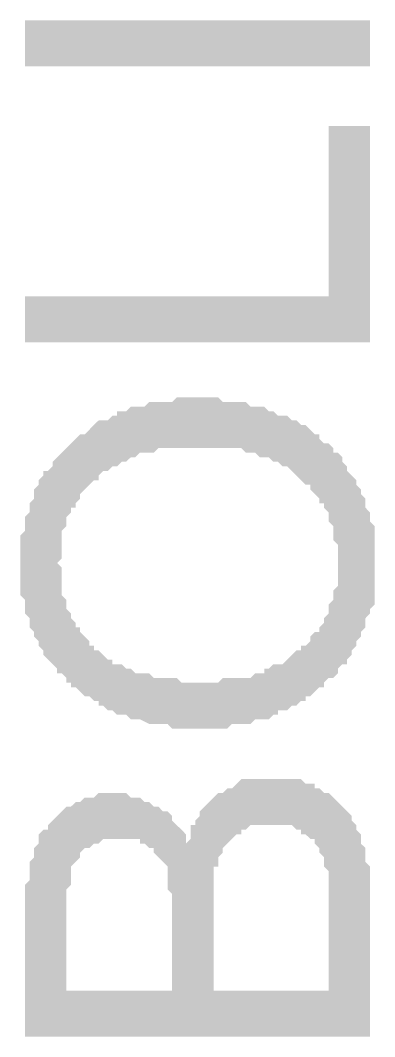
# Model space of a CAD drawing. Header units: inches. Extents: x 17 to 643, y -49 to 16.
# Drawn here: x 641.832 to 642.437, y -38.616 to -36.879 of the extents above; entities that cross this region are included whole.
import ezdxf

# ---------------------------------------------------------------- set-up
doc = ezdxf.new("R2010")
doc.units = ezdxf.units.IN
doc.header["$MEASUREMENT"] = 0
doc.layers.add('PDF_Rellenos sólidos', color=7, linetype='Continuous')

msp = doc.modelspace()

# ---------------------------------------------------------------- hatches: boundary and pattern name
at = {"layer": 'PDF_Rellenos sólidos', "transparency": 33554559}
msp.add_hatch(color=256, dxfattribs=at).paths.add_polyline_path([(642.429, -37.4296), (641.8395, -37.4296), (641.8395, -37.351), (642.3583, -37.351), (642.3583, -37.0601), (642.429, -37.0601)])
h = msp.add_hatch(color=256, dxfattribs=at)
h.paths.add_polyline_path([(642.1461, -38.0898), (642.1382, -38.0898), (642.1225, -38.0898), (642.1146, -38.0898), (642.1068, -38.0898), (642.0989, -38.0898), (642.091, -38.0898), (642.0832, -38.0819), (642.0753, -38.0819), (642.0675, -38.0819), (642.0596, -38.0819), (642.0517, -38.0819), (642.036, -38.0741), (642.036, -38.0741), (642.0282, -38.0741), (642.0203, -38.0741), (642.0124, -38.0662), (642.0046, -38.0662), (641.9967, -38.0662), (641.9889, -38.0584), (641.981, -38.0584), (641.9731, -38.0505), (641.9653, -38.0505), (641.9653, -38.0426), (641.9574, -38.0426), (641.9496, -38.0348), (641.9417, -38.0348), (641.9338, -38.0269), (641.9338, -38.0269), (641.926, -38.0191), (641.9181, -38.0191), (641.9181, -38.0112), (641.9103, -38.0112), (641.9103, -38.0033), (641.9024, -37.9955), (641.8945, -37.9955), (641.8945, -37.9876), (641.8867, -37.9798), (641.8788, -37.9719), (641.8788, -37.9719), (641.871, -37.964), (641.871, -37.9562), (641.8631, -37.9483), (641.8631, -37.9405), (641.8552, -37.9326), (641.8552, -37.9247), (641.8552, -37.9247), (641.8474, -37.9169), (641.8474, -37.909), (641.8474, -37.9012), (641.8395, -37.8933), (641.8395, -37.8854), (641.8395, -37.8776), (641.8395, -37.8697), (641.8317, -37.8619), (641.8317, -37.854), (641.8317, -37.8461), (641.8317, -37.8383), (641.8317, -37.8304), (641.8317, -37.8147), (641.8317, -37.8068), (641.8317, -37.8068), (641.8317, -37.799), (641.8317, -37.7911), (641.8317, -37.7833), (641.8317, -37.7754), (641.8317, -37.7675), (641.8317, -37.7597), (641.8395, -37.7518), (641.8395, -37.744), (641.8395, -37.7361), (641.8395, -37.7282), (641.8474, -37.7204), (641.8474, -37.7125), (641.8474, -37.7047), (641.8552, -37.6968), (641.8552, -37.6889), (641.8552, -37.6811), (641.8631, -37.6732), (641.8631, -37.6654), (641.871, -37.6575), (641.871, -37.6496), (641.8788, -37.6496), (641.8867, -37.6418), (641.8867, -37.6339), (641.8945, -37.6261), (641.9024, -37.6182), (641.9024, -37.6182), (641.9103, -37.6103), (641.9181, -37.6025), (641.9181, -37.6025), (641.926, -37.5946), (641.9338, -37.5868), (641.9417, -37.5868), (641.9496, -37.5789), (641.9574, -37.571), (641.9574, -37.571), (641.9653, -37.5632), (641.9731, -37.5632), (641.981, -37.5632), (641.9889, -37.5553), (641.9967, -37.5553), (641.9967, -37.5475), (642.0046, -37.5475), (642.0124, -37.5475), (642.0203, -37.5396), (642.0282, -37.5396), (642.036, -37.5396), (642.0439, -37.5396), (642.0517, -37.5317), (642.0596, -37.5317), (642.0675, -37.5317), (642.0753, -37.5317), (642.0832, -37.5317), (642.091, -37.5317), (642.0989, -37.5239), (642.1068, -37.5239), (642.1225, -37.5239), (642.1303, -37.5239), (642.1382, -37.5239), (642.1382, -37.5239), (642.1461, -37.5239), (642.1539, -37.5239), (642.1618, -37.5239), (642.1697, -37.5239), (642.1775, -37.5317), (642.1854, -37.5317), (642.1932, -37.5317), (642.2011, -37.5317), (642.209, -37.5317), (642.2168, -37.5317), (642.2247, -37.5396), (642.2325, -37.5396), (642.2404, -37.5396), (642.2483, -37.5396), (642.2561, -37.5475), (642.264, -37.5475), (642.2718, -37.5553), (642.2797, -37.5553), (642.2876, -37.5553), (642.2954, -37.5632), (642.2954, -37.5632), (642.3033, -37.5632), (642.3111, -37.571), (642.319, -37.571), (642.3269, -37.5789), (642.3347, -37.5868), (642.3426, -37.5868), (642.3426, -37.5946), (642.3504, -37.6025), (642.3583, -37.6025), (642.3662, -37.6103), (642.3662, -37.6182), (642.374, -37.6182), (642.3819, -37.6261), (642.3819, -37.6339), (642.3897, -37.6418), (642.3897, -37.6496), (642.3976, -37.6575), (642.3976, -37.6575), (642.4055, -37.6654), (642.4055, -37.6732), (642.4133, -37.6811), (642.4133, -37.6889), (642.4212, -37.6968), (642.4212, -37.7047), (642.4212, -37.7125), (642.429, -37.7204), (642.429, -37.7282), (642.429, -37.7361), (642.429, -37.7361), (642.4369, -37.744), (642.4369, -37.7597), (642.4369, -37.7675), (642.4369, -37.7754), (642.4369, -37.7833), (642.4369, -37.7911), (642.4369, -37.799), (642.4369, -37.8068), (642.4369, -37.8068), (642.4369, -37.8147), (642.4369, -37.8226), (642.4369, -37.8304), (642.4369, -37.8383), (642.4369, -37.8461), (642.4369, -37.854), (642.4369, -37.8619), (642.4369, -37.8776), (642.429, -37.8854), (642.429, -37.8854), (642.429, -37.8933), (642.4212, -37.9012), (642.4212, -37.909), (642.4212, -37.9169), (642.4133, -37.9247), (642.4133, -37.9326), (642.4055, -37.9405), (642.4055, -37.9483), (642.3976, -37.9562), (642.3976, -37.9562), (642.3976, -37.964), (642.3897, -37.9719), (642.3897, -37.9798), (642.3819, -37.9798), (642.374, -37.9876), (642.374, -37.9955), (642.3662, -38.0033), (642.3583, -38.0033), (642.3504, -38.0112), (642.3504, -38.0191), (642.3426, -38.0191), (642.3347, -38.0269), (642.3269, -38.0348), (642.319, -38.0348), (642.319, -38.0426), (642.3111, -38.0426), (642.3033, -38.0505), (642.2954, -38.0505), (642.2876, -38.0584), (642.2797, -38.0584), (642.2718, -38.0584), (642.2718, -38.0662), (642.264, -38.0662), (642.2561, -38.0741), (642.2483, -38.0741), (642.2404, -38.0741), (642.2325, -38.0741), (642.2247, -38.0819), (642.2168, -38.0819), (642.209, -38.0819), (642.2011, -38.0819), (642.1932, -38.0819), (642.1854, -38.0898), (642.1775, -38.0898), (642.1697, -38.0898), (642.1539, -38.0898), (642.1461, -38.0898), (642.1461, -38.0898)], flags=0)
h.paths.add_polyline_path([(642.1461, -38.0112), (642.1539, -38.0112), (642.1618, -38.0112), (642.1697, -38.0112), (642.1775, -38.0033), (642.1932, -38.0033), (642.2011, -38.0033), (642.209, -38.0033), (642.2168, -38.0033), (642.2247, -38.0033), (642.2325, -37.9955), (642.2404, -37.9955), (642.2483, -37.9955), (642.2483, -37.9876), (642.2561, -37.9876), (642.264, -37.9798), (642.2718, -37.9798), (642.2797, -37.9798), (642.2876, -37.9719), (642.2876, -37.9719), (642.2954, -37.964), (642.3033, -37.9562), (642.3111, -37.9562), (642.3111, -37.9483), (642.319, -37.9483), (642.3269, -37.9405), (642.3269, -37.9326), (642.3347, -37.9247), (642.3426, -37.9247), (642.3426, -37.9169), (642.3504, -37.909), (642.3504, -37.9012), (642.3583, -37.8933), (642.3583, -37.8854), (642.3583, -37.8776), (642.3662, -37.8697), (642.3662, -37.8619), (642.3662, -37.8619), (642.3662, -37.854), (642.374, -37.8461), (642.374, -37.8304), (642.374, -37.8226), (642.374, -37.8147), (642.374, -37.8068), (642.374, -37.8068), (642.374, -37.799), (642.374, -37.7911), (642.374, -37.7833), (642.374, -37.7754), (642.3662, -37.7675), (642.3662, -37.7597), (642.3662, -37.7518), (642.3662, -37.744), (642.3583, -37.7361), (642.3583, -37.7282), (642.3583, -37.7204), (642.3504, -37.7125), (642.3504, -37.7047), (642.3426, -37.7047), (642.3426, -37.6968), (642.3347, -37.6889), (642.3269, -37.6811), (642.3269, -37.6732), (642.319, -37.6732), (642.3111, -37.6654), (642.3111, -37.6654), (642.3033, -37.6575), (642.3033, -37.6575), (642.2954, -37.6496), (642.2876, -37.6418), (642.2797, -37.6418), (642.2797, -37.6418), (642.2718, -37.6339), (642.264, -37.6339), (642.2561, -37.6261), (642.2483, -37.6261), (642.2404, -37.6261), (642.2325, -37.6182), (642.2247, -37.6182), (642.2168, -37.6182), (642.209, -37.6103), (642.2011, -37.6103), (642.1932, -37.6103), (642.1854, -37.6103), (642.1775, -37.6103), (642.1697, -37.6103), (642.1618, -37.6103), (642.1539, -37.6103), (642.1382, -37.6103), (642.1382, -37.6103), (642.1303, -37.6103), (642.1225, -37.6103), (642.1068, -37.6103), (642.0989, -37.6103), (642.091, -37.6103), (642.0832, -37.6103), (642.0753, -37.6103), (642.0675, -37.6103), (642.0596, -37.6182), (642.0517, -37.6182), (642.0439, -37.6182), (642.036, -37.6182), (642.0282, -37.6261), (642.0203, -37.6261), (642.0203, -37.6261), (642.0124, -37.6339), (642.0046, -37.6339), (641.9967, -37.6418), (641.9889, -37.6418), (641.981, -37.6496), (641.9731, -37.6496), (641.9653, -37.6575), (641.9653, -37.6654), (641.9574, -37.6654), (641.9496, -37.6732), (641.9417, -37.6811), (641.9417, -37.6811), (641.9338, -37.6889), (641.9338, -37.6968), (641.926, -37.7047), (641.926, -37.7125), (641.9181, -37.7125), (641.9181, -37.7204), (641.9103, -37.7282), (641.9103, -37.7361), (641.9103, -37.744), (641.9024, -37.7518), (641.9024, -37.7597), (641.9024, -37.7675), (641.9024, -37.7754), (641.9024, -37.7833), (641.9024, -37.7911), (641.9024, -37.799), (641.8945, -37.8068), (641.9024, -37.8147), (641.9024, -37.8226), (641.9024, -37.8304), (641.9024, -37.8383), (641.9024, -37.8461), (641.9024, -37.854), (641.9024, -37.8619), (641.9103, -37.8697), (641.9103, -37.8776), (641.9103, -37.8854), (641.9181, -37.8933), (641.9181, -37.9012), (641.926, -37.909), (641.926, -37.9169), (641.9338, -37.9169), (641.9338, -37.9247), (641.9417, -37.9326), (641.9496, -37.9405), (641.9496, -37.9483), (641.9574, -37.9483), (641.9574, -37.9562), (641.9653, -37.9562), (641.9731, -37.964), (641.9731, -37.964), (641.981, -37.9719), (641.9889, -37.9719), (641.9889, -37.9798), (641.9967, -37.9798), (642.0046, -37.9798), (642.0124, -37.9876), (642.0203, -37.9876), (642.0282, -37.9955), (642.036, -37.9955), (642.0439, -37.9955), (642.0517, -37.9955), (642.0596, -38.0033), (642.0675, -38.0033), (642.0753, -38.0033), (642.0832, -38.0033), (642.091, -38.0033), (642.0989, -38.0033), (642.1068, -38.0112), (642.1225, -38.0112), (642.1303, -38.0112), (642.1382, -38.0112), (642.1461, -38.0112)], flags=0)
h = msp.add_hatch(color=256, dxfattribs=at)
h.paths.add_polyline_path([(642.429, -38.6164), (641.8395, -38.6164), (641.8395, -38.3964), (641.8395, -38.3885), (641.8395, -38.3728), (641.8395, -38.3649), (641.8395, -38.357), (641.8474, -38.3492), (641.8474, -38.3413), (641.8474, -38.3335), (641.8474, -38.3256), (641.8474, -38.3177), (641.8552, -38.3099), (641.8552, -38.302), (641.8552, -38.2942), (641.8552, -38.2942), (641.8631, -38.2863), (641.8631, -38.2784), (641.8631, -38.2706), (641.871, -38.2627), (641.8788, -38.2627), (641.8788, -38.2549), (641.8867, -38.247), (641.8945, -38.2391), (641.8945, -38.2391), (641.9024, -38.2313), (641.9103, -38.2234), (641.9181, -38.2234), (641.9181, -38.2234), (641.926, -38.2156), (641.9338, -38.2156), (641.9417, -38.2077), (641.9496, -38.2077), (641.9574, -38.2077), (641.9653, -38.1998), (641.9731, -38.1998), (641.981, -38.1998), (641.9889, -38.1998), (641.9889, -38.1998), (641.9967, -38.1998), (642.0046, -38.1998), (642.0124, -38.1998), (642.0203, -38.2077), (642.0282, -38.2077), (642.036, -38.2077), (642.0439, -38.2156), (642.0517, -38.2156), (642.0596, -38.2234), (642.0596, -38.2234), (642.0675, -38.2234), (642.0753, -38.2313), (642.0832, -38.2313), (642.091, -38.2391), (642.091, -38.247), (642.0989, -38.2549), (642.1068, -38.2627), (642.1068, -38.2627), (642.1146, -38.2706), (642.1146, -38.2784), (642.1146, -38.2863), (642.1225, -38.2784), (642.1225, -38.2627), (642.1225, -38.2549), (642.1303, -38.2549), (642.1303, -38.247), (642.1382, -38.2391), (642.1382, -38.2313), (642.1461, -38.2234), (642.1539, -38.2156), (642.1539, -38.2156), (642.1618, -38.2077), (642.1697, -38.1998), (642.1697, -38.1998), (642.1775, -38.1998), (642.1854, -38.192), (642.1932, -38.192), (642.2011, -38.1841), (642.2011, -38.1841), (642.209, -38.1763), (642.2168, -38.1763), (642.2247, -38.1763), (642.2325, -38.1763), (642.2404, -38.1763), (642.2561, -38.1763), (642.2561, -38.1763), (642.2718, -38.1763), (642.2797, -38.1763), (642.2876, -38.1763), (642.2954, -38.1763), (642.3033, -38.1763), (642.3111, -38.1763), (642.319, -38.1841), (642.3269, -38.1841), (642.3347, -38.1841), (642.3347, -38.192), (642.3426, -38.192), (642.3504, -38.1998), (642.3583, -38.1998), (642.3662, -38.2077), (642.374, -38.2156), (642.374, -38.2156), (642.3819, -38.2234), (642.3897, -38.2313), (642.3897, -38.2313), (642.3976, -38.2391), (642.3976, -38.247), (642.4055, -38.2549), (642.4055, -38.2627), (642.4133, -38.2706), (642.4133, -38.2784), (642.4133, -38.2863), (642.4212, -38.2942), (642.4212, -38.2942), (642.4212, -38.302), (642.4212, -38.3099), (642.4212, -38.3177), (642.429, -38.3256), (642.429, -38.3335), (642.429, -38.3413), (642.429, -38.3492), (642.429, -38.357), (642.429, -38.3649), (642.429, -38.3728), (642.429, -38.3885), (642.429, -38.3885)], flags=0)
h.paths.add_polyline_path([(642.091, -38.5378), (642.091, -38.4121), (642.091, -38.4042), (642.091, -38.3885), (642.091, -38.3806), (642.091, -38.3728), (642.0832, -38.3649), (642.0832, -38.357), (642.0832, -38.3492), (642.0832, -38.3413), (642.0832, -38.3413), (642.0832, -38.3335), (642.0832, -38.3256), (642.0753, -38.3177), (642.0753, -38.3177), (642.0675, -38.3099), (642.0596, -38.302), (642.0596, -38.2942), (642.0517, -38.2942), (642.0439, -38.2863), (642.036, -38.2863), (642.036, -38.2784), (642.0282, -38.2784), (642.0203, -38.2784), (642.0046, -38.2784), (642.0046, -38.2784), (641.9967, -38.2784), (641.981, -38.2784), (641.9731, -38.2784), (641.9653, -38.2863), (641.9653, -38.2863), (641.9574, -38.2863), (641.9496, -38.2942), (641.9417, -38.2942), (641.9338, -38.302), (641.9338, -38.3099), (641.926, -38.3177), (641.926, -38.3177), (641.9181, -38.3256), (641.9181, -38.3335), (641.9181, -38.3335), (641.9181, -38.3413), (641.9181, -38.3492), (641.9181, -38.357), (641.9103, -38.3649), (641.9103, -38.3728), (641.9103, -38.3806), (641.9103, -38.3885), (641.9103, -38.3964), (641.9103, -38.4121), (641.9103, -38.4199), (641.9103, -38.4199), (641.9103, -38.5378)], flags=0)
h.paths.add_polyline_path([(642.3583, -38.5378), (642.3583, -38.3885), (642.3583, -38.3806), (642.3583, -38.3728), (642.3583, -38.3649), (642.3583, -38.357), (642.3583, -38.3492), (642.3583, -38.3413), (642.3583, -38.3413), (642.3583, -38.3335), (642.3504, -38.3256), (642.3504, -38.3177), (642.3504, -38.3099), (642.3426, -38.302), (642.3426, -38.2942), (642.3347, -38.2863), (642.3347, -38.2784), (642.3269, -38.2784), (642.319, -38.2706), (642.3111, -38.2706), (642.3111, -38.2627), (642.3033, -38.2627), (642.2954, -38.2549), (642.2876, -38.2549), (642.2797, -38.2549), (642.2718, -38.2549), (642.264, -38.2549), (642.2561, -38.2549), (642.2483, -38.2549), (642.2404, -38.2549), (642.2325, -38.2549), (642.2247, -38.2549), (642.2168, -38.2627), (642.209, -38.2627), (642.209, -38.2706), (642.2011, -38.2706), (642.1932, -38.2784), (642.1932, -38.2784), (642.1854, -38.2863), (642.1775, -38.2942), (642.1775, -38.302), (642.1697, -38.3099), (642.1697, -38.3177), (642.1697, -38.3177), (642.1697, -38.3256), (642.1618, -38.3256), (642.1618, -38.3335), (642.1618, -38.3413), (642.1618, -38.3492), (642.1618, -38.357), (642.1618, -38.3649), (642.1618, -38.3728), (642.1618, -38.3885), (642.1618, -38.3964), (642.1618, -38.4042), (642.1618, -38.5378)], flags=0)

# ---------------------------------------------------------------- linework, layer by layer
at = {"layer": 'PDF_Rellenos sólidos', "lineweight": 18, "transparency": 33554559}
msp.add_solid([(642.429, -36.958), (641.8395, -36.958), (642.429, -36.8794), (641.8395, -36.8794)], dxfattribs=at)

doc.saveas('drawing.dxf')
